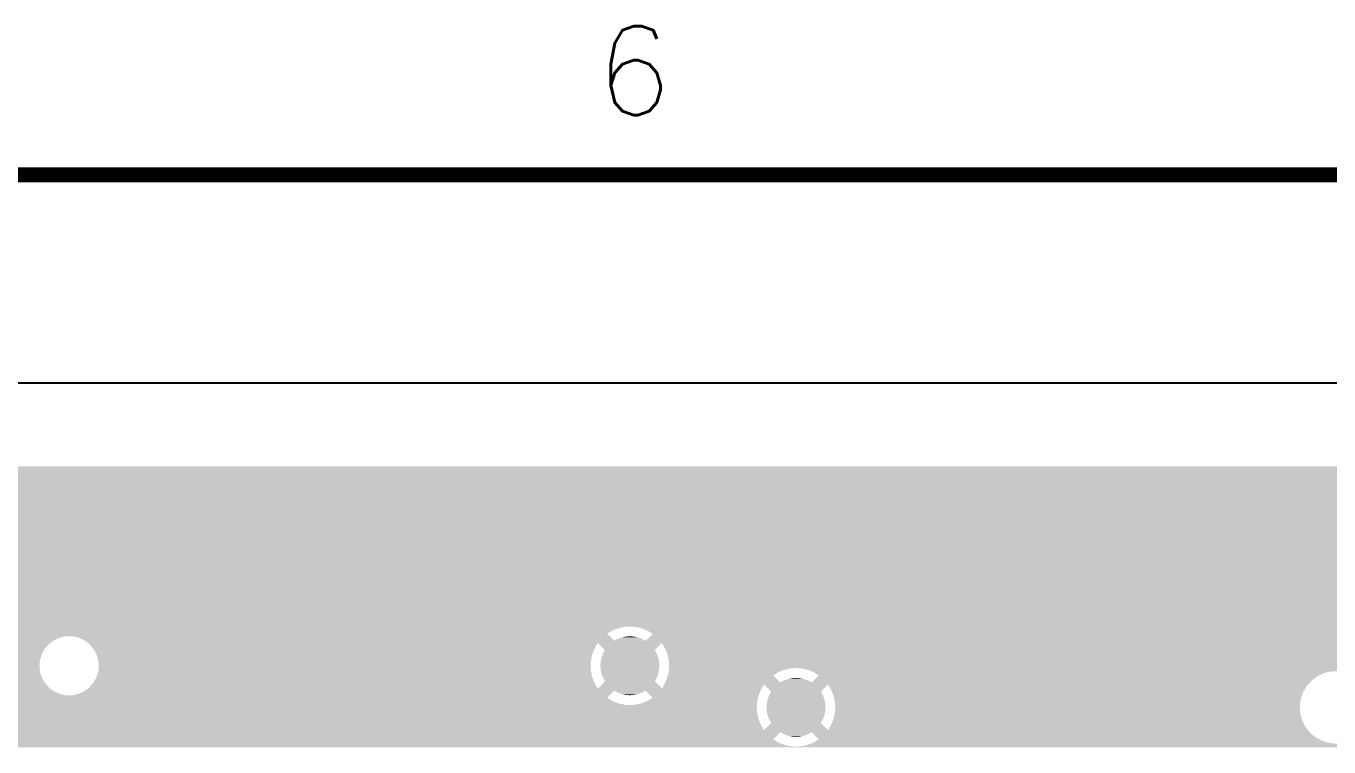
# Model space of a CAD drawing. Extents: x 295 to 953, y 10 to 290.
# Drawn here: x 739.66 to 783.48, y 265.76 to 290 of the extents above; entities that cross this region are included whole.
import ezdxf
from ezdxf.enums import TextEntityAlignment as Align

# ---------------------------------------------------------------- set-up
doc = ezdxf.new("R2010")
doc.units = 0
doc.header["$LTSCALE"] = 5
doc.header["$MEASUREMENT"] = 0
doc.layers.get('0').update_dxf_attribs({"linetype": 'CONTINUOUS', "lineweight": 25})
for name, color, linetype in [('GND1', 7, 'CONTINUOUS'), ('문자', 4, 'CONTINUOUS'), ('테두리', 3, 'CONTINUOUS')]:
    doc.layers.add(name, color=color, linetype=linetype)
doc.styles.get("Standard").update_dxf_attribs({"font": 'simplex.shx'})

# ---------------------------------------------------------------- blocks, each defined once
blk = doc.blocks.new('C')
at = {"layer": '테두리', "const_width": 0.5}
blk.add_lwpolyline([(15, 285), (15, 15), (405, 15), (405, 285), (15, 285)], dxfattribs=at)
at = {"layer": '문자'}
blk.add_text('6', height=3, dxfattribs=at).set_placement((283.125, 288.5), align=Align.MIDDLE)

msp = doc.modelspace()

# ---------------------------------------------------------------- linework, layer by layer
at = {"layer": 'GND1'}
msp.add_line((845.877, 277.997), (529.077, 277.997), dxfattribs=at)
for points in [[(528.448, 275.149), (528.758, 275.187), (846.501, 275.149), (846.191, 275.187)], [(528.758, 275.187), (528.76, 275.188), (846.191, 275.187), (846.19, 275.188)], [(528.761, 275.188), (529.133, 275.203), (846.19, 275.188), (845.821, 275.203)], [(529.133, 275.203), (529.134, 275.203), (845.821, 275.203), (845.82, 275.203)], [(527.263, 274.744), (527.267, 274.747), (847.687, 274.744), (847.682, 274.747)], [(527.267, 274.747), (527.268, 274.747), (847.682, 274.747), (847.681, 274.747)], [(527.268, 274.747), (527.539, 274.879), (847.681, 274.747), (847.41, 274.879)], [(527.539, 274.879), (527.54, 274.88), (847.41, 274.879), (847.409, 274.88)], [(527.54, 274.88), (527.832, 274.992), (847.409, 274.88), (847.117, 274.992)], [(527.832, 274.992), (527.833, 274.992), (847.117, 274.992), (847.116, 274.992)], [(527.833, 274.993), (528.144, 275.085), (847.115, 274.993), (846.805, 275.085)], [(527.833, 274.992), (527.833, 274.993), (847.116, 274.992), (847.115, 274.993)], [(528.144, 275.085), (528.145, 275.085), (846.805, 275.085), (846.804, 275.085)], [(528.145, 275.085), (528.447, 275.149), (846.804, 275.085), (846.502, 275.149)], [(528.447, 275.149), (528.447, 275.149), (846.502, 275.149), (846.501, 275.149)], [(526.576, 274.261), (526.739, 274.399), (848.372, 274.261), (848.21, 274.399)], [(526.739, 274.4), (526.747, 274.405), (848.209, 274.4), (848.203, 274.405)], [(526.739, 274.399), (526.739, 274.4), (848.21, 274.399), (848.209, 274.4)], [(526.747, 274.405), (526.748, 274.406), (848.203, 274.405), (848.203, 274.406)], [(526.748, 274.406), (527, 274.586), (848.203, 274.406), (847.953, 274.586)], [(527, 274.586), (527.001, 274.586), (847.953, 274.586), (847.952, 274.586)], [(527.001, 274.586), (527.262, 274.744), (847.952, 274.586), (847.688, 274.744)], [(527.262, 274.744), (527.263, 274.744), (847.688, 274.744), (847.687, 274.744)], [(526.21, 273.892), (526.249, 273.939), (848.741, 273.892), (848.701, 273.939)], [(690.859, 274.26), (690.797, 274.261), (848.373, 274.26), (848.372, 274.261)], [(690.922, 274.255), (690.859, 274.26), (848.38, 274.255), (848.373, 274.26)], [(690.984, 274.245), (690.922, 274.255), (848.391, 274.245), (848.38, 274.255)], [(691.045, 274.231), (690.984, 274.245), (848.408, 274.231), (848.391, 274.245)], [(691.105, 274.212), (691.045, 274.231), (848.429, 274.212), (848.408, 274.231)], [(691.14, 274.199), (691.105, 274.212), (848.445, 274.199), (848.429, 274.212)], [(691.141, 274.199), (691.14, 274.199), (848.446, 274.199), (848.445, 274.199)], [(691.163, 274.19), (691.141, 274.199), (848.455, 274.19), (848.446, 274.199)], [(691.22, 274.163), (691.163, 274.19), (848.481, 274.163), (848.455, 274.19)], [(691.168, 273.939), (691.2, 273.97), (848.701, 273.939), (848.674, 273.97)], [(691.2, 273.971), (691.327, 274.098), (848.674, 273.971), (848.547, 274.098)], [(691.2, 273.97), (691.2, 273.971), (848.674, 273.97), (848.674, 273.971)], [(691.275, 274.132), (691.22, 274.163), (848.512, 274.132), (848.481, 274.163)], [(691.327, 274.098), (691.275, 274.132), (848.547, 274.098), (848.512, 274.132)], [(691.557, 273.856), (691.533, 273.892), (848.771, 273.856), (848.741, 273.892)], [(691.589, 273.802), (691.557, 273.856), (848.817, 273.802), (848.771, 273.856)], [(691.617, 273.746), (691.589, 273.802), (848.865, 273.746), (848.817, 273.802)], [(691.623, 273.731), (691.617, 273.746), (848.878, 273.731), (848.865, 273.746)], [(691.623, 273.73), (691.623, 273.731), (848.879, 273.73), (848.878, 273.731)], [(691.641, 273.688), (691.623, 273.73), (848.909, 273.688), (848.879, 273.73)], [(691.661, 273.629), (691.641, 273.688), (848.951, 273.629), (848.909, 273.688)], [(691.676, 273.568), (691.661, 273.629), (848.994, 273.568), (848.951, 273.629)], [(691.677, 273.562), (691.676, 273.568), (848.998, 273.562), (848.994, 273.568)], [(734.927, 273.556), (734.865, 273.562), (849.002, 273.556), (848.998, 273.562)], [(734.989, 273.547), (734.927, 273.556), (849.009, 273.547), (849.002, 273.556)], [(735.051, 273.532), (734.989, 273.547), (849.019, 273.532), (849.009, 273.547)], [(735.11, 273.514), (735.051, 273.532), (849.032, 273.514), (849.019, 273.532)], [(735.169, 273.491), (735.11, 273.514), (849.048, 273.491), (849.032, 273.514)], [(735.187, 273.483), (735.169, 273.491), (849.054, 273.483), (849.048, 273.491)], [(735.188, 273.482), (735.187, 273.483), (849.055, 273.482), (849.054, 273.483)], [(735.226, 273.464), (735.188, 273.482), (849.065, 273.464), (849.055, 273.482)], [(735.28, 273.434), (735.226, 273.464), (849.084, 273.434), (849.065, 273.464)], [(735.333, 273.399), (735.28, 273.434), (849.104, 273.399), (849.084, 273.434)], [(691.675, 273.194), (691.679, 273.208), (849.225, 273.194), (849.218, 273.208)], [(691.679, 273.208), (691.68, 273.213), (849.218, 273.208), (849.215, 273.213)], [(691.68, 273.213), (691.684, 273.24), (849.215, 273.213), (849.199, 273.24)], [(735.174, 273.24), (735.333, 273.399), (849.199, 273.24), (849.104, 273.399)], [(735.562, 273.158), (735.538, 273.194), (849.242, 273.158), (849.225, 273.194)], [(735.594, 273.104), (735.562, 273.158), (849.269, 273.104), (849.242, 273.158)], [(735.601, 273.091), (735.594, 273.104), (849.275, 273.091), (849.269, 273.104)], [(735.604, 273.084), (735.601, 273.091), (841.129, 273.084), (841.651, 273.091)], [(735.622, 273.048), (735.604, 273.084), (840.769, 273.048), (841.129, 273.084)], [(735.629, 273.032), (735.622, 273.048), (840.61, 273.032), (840.769, 273.048)], [(735.646, 272.99), (735.629, 273.032), (840.385, 272.99), (840.61, 273.032)], [(735.664, 272.936), (735.646, 272.99), (840.097, 272.936), (840.385, 272.99)], [(735.666, 272.93), (735.664, 272.936), (840.077, 272.93), (840.097, 272.936)], [(735.682, 272.869), (735.666, 272.93), (839.858, 272.869), (840.077, 272.93)], [(735.693, 272.808), (735.682, 272.869), (839.636, 272.808), (839.858, 272.869)], [(735.685, 272.515), (735.695, 272.577), (838.895, 272.515), (839.026, 272.577)], [(735.694, 272.796), (735.693, 272.808), (839.594, 272.796), (839.636, 272.808)], [(735.699, 272.745), (735.694, 272.796), (839.458, 272.745), (839.594, 272.796)], [(735.695, 272.577), (735.698, 272.614), (839.026, 272.577), (839.105, 272.614)], [(735.698, 272.614), (735.701, 272.639), (839.105, 272.614), (839.173, 272.639)], [(735.702, 272.683), (735.699, 272.745), (839.289, 272.683), (839.458, 272.745)], [(735.701, 272.639), (735.702, 272.683), (839.173, 272.639), (839.289, 272.683)], [(720.315, 272.171), (720.314, 272.172), (838.256, 272.171), (838.258, 272.172)], [(720.322, 272.128), (720.315, 272.171), (838.182, 272.128), (838.256, 272.171)], [(720.323, 272.125), (720.322, 272.128), (838.179, 272.125), (838.182, 272.128)], [(735.333, 271.966), (735.174, 272.125), (837.953, 271.966), (838.179, 272.125)], [(735.538, 272.172), (735.573, 272.224), (838.258, 272.172), (838.347, 272.224)], [(735.573, 272.224), (735.603, 272.279), (838.347, 272.224), (838.441, 272.279)], [(735.603, 272.279), (735.63, 272.335), (838.441, 272.279), (838.538, 272.335)], [(735.63, 272.335), (735.652, 272.391), (838.538, 272.335), (838.633, 272.391)], [(735.652, 272.391), (735.653, 272.394), (838.633, 272.391), (838.64, 272.394)], [(735.653, 272.394), (735.671, 272.454), (838.64, 272.394), (838.766, 272.454)], [(735.671, 272.454), (735.685, 272.515), (838.766, 272.454), (838.895, 272.515)], [(720.263, 271.637), (720.286, 271.695), (837.529, 271.637), (837.599, 271.695)], [(720.286, 271.695), (720.304, 271.755), (837.599, 271.695), (837.67, 271.755)], [(720.304, 271.755), (720.315, 271.803), (837.67, 271.755), (837.726, 271.803)], [(734.841, 271.803), (734.903, 271.806), (837.726, 271.803), (837.731, 271.806)], [(734.903, 271.806), (734.966, 271.814), (837.731, 271.806), (837.74, 271.814)], [(734.966, 271.814), (735.027, 271.827), (837.74, 271.814), (837.755, 271.827)], [(735.027, 271.827), (735.029, 271.827), (837.755, 271.827), (837.756, 271.827)], [(735.029, 271.827), (735.088, 271.844), (837.756, 271.827), (837.779, 271.844)], [(735.088, 271.844), (735.147, 271.865), (837.779, 271.844), (837.809, 271.865)], [(735.147, 271.865), (735.204, 271.89), (837.809, 271.865), (837.845, 271.89)], [(735.204, 271.89), (735.259, 271.919), (837.845, 271.89), (837.886, 271.919)], [(735.259, 271.919), (735.313, 271.952), (837.886, 271.919), (837.933, 271.952)], [(735.313, 271.952), (735.333, 271.966), (837.933, 271.952), (837.953, 271.966)], [(632.253, 271.427), (632.204, 271.473), (837.291, 271.427), (837.338, 271.473)], [(719.966, 271.268), (719.807, 271.427), (837.132, 271.268), (837.291, 271.427)], [(719.892, 271.221), (719.946, 271.254), (837.085, 271.221), (837.118, 271.254)], [(719.946, 271.254), (719.966, 271.268), (837.118, 271.254), (837.132, 271.268)], [(720.171, 271.473), (720.183, 271.492), (837.338, 271.473), (837.356, 271.492)], [(720.183, 271.492), (720.206, 271.525), (837.356, 271.492), (837.397, 271.525)], [(720.206, 271.525), (720.236, 271.58), (837.397, 271.525), (837.462, 271.58)], [(720.236, 271.58), (720.263, 271.637), (837.462, 271.58), (837.529, 271.637)], [(632.792, 270.856), (632.571, 271.104), (836.762, 270.856), (836.972, 271.104)], [(632.891, 270.724), (632.792, 270.856), (836.651, 270.724), (836.762, 270.856)], [(719.474, 271.104), (719.536, 271.108), (836.972, 271.104), (836.975, 271.108)], [(719.536, 271.108), (719.599, 271.116), (836.975, 271.108), (836.981, 271.116)], [(719.599, 271.116), (719.633, 271.123), (836.981, 271.116), (836.987, 271.123)], [(719.633, 271.123), (719.66, 271.128), (836.987, 271.123), (836.993, 271.128)], [(719.66, 271.128), (719.721, 271.145), (836.993, 271.128), (837.01, 271.145)], [(719.721, 271.145), (719.78, 271.166), (837.01, 271.145), (837.031, 271.166)], [(719.78, 271.166), (719.837, 271.191), (837.031, 271.166), (837.056, 271.191)], [(719.837, 271.191), (719.892, 271.221), (837.056, 271.191), (837.085, 271.221)], [(633.105, 270.438), (632.891, 270.724), (836.449, 270.438), (836.651, 270.724)], [(633.192, 270.298), (633.105, 270.438), (836.35, 270.298), (836.449, 270.438)], [(633.263, 270.184), (633.192, 270.298), (836.283, 270.184), (836.35, 270.298)], [(656.884, 270.143), (656.677, 270.184), (836.26, 270.143), (836.283, 270.184)], [(657.078, 270.06), (656.884, 270.143), (836.211, 270.06), (836.26, 270.143)], [(657.25, 269.938), (657.078, 270.06), (836.14, 269.938), (836.211, 270.06)], [(657.333, 269.847), (657.25, 269.938), (836.087, 269.847), (836.14, 269.938)], [(657.367, 269.81), (657.333, 269.847), (836.069, 269.81), (836.087, 269.847)], [(657.37, 269.806), (657.367, 269.81), (759.86, 269.806), (759.937, 269.81)], [(657.378, 269.798), (657.37, 269.806), (759.784, 269.798), (759.86, 269.806)], [(657.39, 269.785), (657.378, 269.798), (759.708, 269.785), (759.784, 269.798)], [(657.392, 269.782), (657.39, 269.785), (759.697, 269.782), (759.708, 269.785)], [(657.401, 269.767), (657.392, 269.782), (759.633, 269.767), (759.697, 269.782)], [(657.414, 269.746), (657.401, 269.767), (759.56, 269.746), (759.633, 269.767)], [(657.429, 269.72), (657.414, 269.746), (759.488, 269.72), (759.56, 269.746)], [(657.446, 269.69), (657.429, 269.72), (759.417, 269.69), (759.488, 269.72)], [(657.466, 269.656), (657.446, 269.69), (759.348, 269.656), (759.417, 269.69)], [(657.489, 269.618), (657.466, 269.656), (759.281, 269.618), (759.348, 269.656)], [(657.499, 269.6), (657.489, 269.618), (759.254, 269.6), (759.281, 269.618)], [(657.507, 269.576), (657.499, 269.6), (759.217, 269.576), (759.254, 269.6)], [(657.51, 269.567), (657.507, 269.576), (759.204, 269.567), (759.217, 269.576)], [(657.537, 269.485), (657.51, 269.567), (759.286, 269.485), (759.204, 269.567)], [(760.014, 269.81), (759.937, 269.81), (822.095, 269.81), (822.103, 269.81)], [(760.069, 269.806), (760.014, 269.81), (822.027, 269.806), (822.095, 269.81)], [(760.09, 269.805), (760.069, 269.806), (822.015, 269.805), (822.027, 269.806)], [(760.148, 269.798), (760.09, 269.805), (821.95, 269.798), (822.015, 269.805)], [(760.167, 269.795), (760.148, 269.798), (821.937, 269.795), (821.95, 269.798)], [(760.225, 269.785), (760.167, 269.795), (821.875, 269.785), (821.937, 269.795)], [(760.242, 269.781), (760.225, 269.785), (821.861, 269.781), (821.875, 269.785)], [(760.3, 269.767), (760.242, 269.781), (821.8, 269.767), (821.861, 269.781)], [(760.317, 269.763), (760.3, 269.767), (821.786, 269.763), (821.8, 269.767)], [(760.374, 269.746), (760.317, 269.763), (821.726, 269.746), (821.786, 269.763)], [(760.39, 269.741), (760.374, 269.746), (821.713, 269.741), (821.726, 269.746)], [(760.447, 269.72), (760.39, 269.741), (821.654, 269.72), (821.713, 269.741)], [(760.462, 269.714), (760.447, 269.72), (821.641, 269.714), (821.654, 269.72)], [(760.517, 269.69), (760.462, 269.714), (821.583, 269.69), (821.641, 269.714)], [(760.493, 269.329), (760.731, 269.567), (821.608, 269.329), (821.371, 269.567)], [(760.532, 269.683), (760.517, 269.69), (821.57, 269.683), (821.583, 269.69)], [(760.586, 269.656), (760.532, 269.683), (821.515, 269.656), (821.57, 269.683)], [(760.601, 269.648), (760.586, 269.656), (821.502, 269.648), (821.515, 269.656)], [(760.653, 269.618), (760.601, 269.648), (821.448, 269.618), (821.502, 269.648)], [(760.667, 269.61), (760.653, 269.618), (821.435, 269.61), (821.448, 269.618)], [(760.717, 269.576), (760.667, 269.61), (821.383, 269.576), (821.435, 269.61)], [(760.731, 269.567), (760.717, 269.576), (821.371, 269.567), (821.383, 269.576)], [(737.024, 269.481), (737.005, 269.485), (740.985, 269.481), (741.196, 269.485)], [(737.212, 269.445), (737.024, 269.481), (740.827, 269.445), (740.985, 269.481)], [(737.237, 269.433), (737.212, 269.445), (740.78, 269.433), (740.827, 269.445)], [(737.406, 269.361), (737.237, 269.433), (740.627, 269.361), (740.78, 269.433)], [(737.431, 269.343), (737.406, 269.361), (740.589, 269.343), (740.627, 269.361)], [(737.577, 269.239), (737.431, 269.343), (740.453, 269.239), (740.589, 269.343)], [(737.599, 269.215), (737.577, 269.239), (740.422, 269.215), (740.453, 269.239)], [(737.72, 269.084), (737.599, 269.215), (740.309, 269.084), (740.422, 269.215)], [(737.737, 269.055), (737.72, 269.084), (740.285, 269.055), (740.309, 269.084)], [(737.826, 268.902), (737.737, 269.055), (740.202, 268.902), (740.285, 269.055)], [(741.403, 269.445), (741.196, 269.485), (759.327, 269.445), (759.286, 269.485)], [(741.597, 269.361), (741.403, 269.445), (759.41, 269.361), (759.327, 269.445)], [(741.641, 269.329), (741.597, 269.361), (759.442, 269.329), (759.41, 269.361)], [(741.746, 269.255), (741.641, 269.329), (835.818, 269.255), (835.845, 269.329)], [(741.768, 269.239), (741.746, 269.255), (758.882, 269.239), (758.892, 269.255)], [(741.812, 269.191), (741.768, 269.239), (758.85, 269.191), (758.882, 269.239)], [(741.873, 269.125), (741.812, 269.191), (758.811, 269.125), (758.85, 269.191)], [(741.911, 269.084), (741.873, 269.125), (758.79, 269.084), (758.811, 269.125)], [(741.927, 269.056), (741.911, 269.084), (758.776, 269.056), (758.79, 269.084)], [(741.968, 268.986), (741.927, 269.056), (758.745, 268.986), (758.776, 269.056)], [(759.13, 269.017), (758.892, 269.255), (760.805, 269.017), (761.043, 269.255)], [(759.442, 269.329), (759.48, 269.352), (760.493, 269.329), (760.454, 269.352)], [(759.48, 269.352), (759.5, 269.363), (760.454, 269.352), (760.436, 269.363)], [(759.5, 269.363), (759.539, 269.383), (760.436, 269.363), (760.395, 269.383)], [(759.539, 269.383), (759.56, 269.392), (760.395, 269.383), (760.376, 269.392)], [(759.56, 269.392), (759.6, 269.41), (760.376, 269.392), (760.334, 269.41)], [(759.6, 269.41), (759.622, 269.418), (760.334, 269.41), (760.315, 269.418)], [(759.622, 269.418), (759.662, 269.432), (760.315, 269.418), (760.271, 269.432)], [(759.662, 269.432), (759.685, 269.439), (760.271, 269.432), (760.252, 269.439)], [(759.685, 269.439), (759.726, 269.451), (760.252, 269.439), (760.207, 269.451)], [(759.726, 269.451), (759.75, 269.456), (760.207, 269.451), (760.187, 269.456)], [(759.75, 269.456), (759.791, 269.465), (760.187, 269.456), (760.141, 269.465)], [(759.791, 269.465), (759.816, 269.469), (760.141, 269.465), (760.122, 269.469)], [(759.816, 269.469), (759.857, 269.474), (760.122, 269.469), (760.074, 269.474)], [(759.857, 269.474), (759.885, 269.477), (760.074, 269.474), (760.056, 269.477)], [(759.885, 269.477), (759.923, 269.48), (760.056, 269.477), (760.003, 269.48)], [(759.923, 269.48), (759.99, 269.48), (760.003, 269.48), (759.99, 269.48)], [(761.069, 269.217), (761.043, 269.255), (821.033, 269.217), (821.059, 269.255)], [(761.085, 269.191), (761.069, 269.217), (821.016, 269.191), (821.033, 269.217)], [(761.109, 269.151), (761.085, 269.191), (820.993, 269.151), (821.016, 269.191)], [(761.124, 269.125), (761.109, 269.151), (820.977, 269.125), (820.993, 269.151)], [(761.146, 269.084), (761.124, 269.125), (820.956, 269.084), (820.977, 269.125)], [(761.159, 269.056), (761.146, 269.084), (820.942, 269.056), (820.956, 269.084)], [(761.178, 269.014), (761.159, 269.056), (820.924, 269.014), (820.942, 269.056)], [(737.837, 268.869), (737.826, 268.902), (740.185, 268.869), (740.202, 268.902)], [(737.892, 268.701), (737.837, 268.869), (740.136, 268.701), (740.185, 268.869)], [(737.896, 268.667), (737.892, 268.701), (740.126, 268.667), (740.136, 268.701)], [(737.915, 268.492), (737.896, 268.667), (740.111, 268.492), (740.126, 268.667)], [(742.01, 268.914), (741.968, 268.986), (758.718, 268.914), (758.745, 268.986)], [(742.017, 268.902), (742.01, 268.914), (758.714, 268.902), (758.718, 268.914)], [(742.037, 268.841), (742.017, 268.902), (758.696, 268.841), (758.714, 268.902)], [(742.062, 268.766), (742.037, 268.841), (758.678, 268.766), (758.696, 268.841)], [(742.083, 268.701), (742.062, 268.766), (758.666, 268.701), (758.678, 268.766)], [(742.084, 268.691), (742.083, 268.701), (758.664, 268.691), (758.666, 268.701)], [(742.092, 268.614), (742.084, 268.691), (758.655, 268.614), (758.664, 268.691)], [(742.101, 268.538), (742.092, 268.614), (758.65, 268.538), (758.655, 268.614)], [(758.982, 268.58), (758.988, 268.624), (760.952, 268.58), (760.948, 268.624)], [(758.988, 268.624), (758.991, 268.646), (760.948, 268.624), (760.944, 268.646)], [(758.991, 268.646), (758.999, 268.69), (760.944, 268.646), (760.937, 268.69)], [(758.999, 268.69), (759.003, 268.711), (760.937, 268.69), (760.931, 268.711)], [(759.003, 268.711), (759.015, 268.754), (760.931, 268.711), (760.921, 268.754)], [(759.015, 268.754), (759.02, 268.776), (760.921, 268.754), (760.914, 268.776)], [(759.02, 268.776), (759.034, 268.818), (760.914, 268.776), (760.901, 268.818)], [(759.034, 268.818), (759.041, 268.839), (760.901, 268.818), (760.893, 268.839)], [(759.041, 268.839), (759.058, 268.88), (760.893, 268.839), (760.877, 268.88)], [(759.058, 268.88), (759.067, 268.9), (760.877, 268.88), (760.868, 268.9)], [(759.067, 268.9), (759.087, 268.94), (760.868, 268.9), (760.849, 268.94)], [(759.087, 268.94), (759.096, 268.96), (760.849, 268.94), (760.838, 268.96)], [(759.096, 268.96), (759.119, 268.998), (760.838, 268.96), (760.817, 268.998)], [(759.119, 268.998), (759.13, 269.017), (760.817, 268.998), (760.805, 269.017)], [(761.19, 268.986), (761.178, 269.014), (820.912, 268.986), (820.924, 269.014)], [(761.207, 268.943), (761.19, 268.986), (820.896, 268.943), (820.912, 268.986)], [(761.216, 268.914), (761.207, 268.943), (820.885, 268.914), (820.896, 268.943)], [(761.231, 268.87), (761.216, 268.914), (820.871, 268.87), (820.885, 268.914)], [(761.239, 268.841), (761.231, 268.87), (820.862, 268.841), (820.871, 268.87)], [(761.251, 268.796), (761.239, 268.841), (820.851, 268.796), (820.862, 268.841)], [(761.257, 268.766), (761.251, 268.796), (820.844, 268.766), (820.851, 268.796)], [(761.266, 268.721), (761.257, 268.766), (820.836, 268.721), (820.844, 268.766)], [(761.271, 268.691), (761.266, 268.721), (820.83, 268.691), (820.836, 268.721)], [(761.277, 268.645), (761.271, 268.691), (820.825, 268.645), (820.83, 268.691)], [(761.28, 268.614), (761.277, 268.645), (820.821, 268.614), (820.825, 268.645)], [(761.284, 268.568), (761.28, 268.614), (820.818, 268.568), (820.821, 268.614)], [(737.84, 268.114), (737.889, 268.282), (740.188, 268.114), (740.133, 268.282)], [(737.889, 268.282), (737.899, 268.317), (740.133, 268.282), (740.129, 268.317)], [(737.899, 268.317), (737.915, 268.492), (740.129, 268.317), (740.111, 268.492)], [(742.044, 268.158), (742.066, 268.232), (758.692, 268.158), (758.675, 268.232)], [(742.066, 268.232), (742.088, 268.308), (758.675, 268.232), (758.662, 268.308)], [(742.088, 268.308), (742.09, 268.317), (758.662, 268.308), (758.661, 268.317)], [(742.09, 268.317), (742.096, 268.384), (758.661, 268.317), (758.653, 268.384)], [(742.096, 268.384), (742.103, 268.461), (758.653, 268.384), (758.649, 268.461)], [(742.106, 268.492), (742.101, 268.538), (758.649, 268.492), (758.65, 268.538)], [(742.103, 268.461), (742.106, 268.492), (758.649, 268.461), (758.649, 268.492)], [(758.978, 268.492), (758.979, 268.514), (760.957, 268.492), (760.956, 268.514)], [(758.979, 268.469), (758.978, 268.492), (760.956, 268.469), (760.957, 268.492)], [(758.979, 268.514), (758.981, 268.558), (760.956, 268.514), (760.954, 268.558)], [(758.981, 268.425), (758.979, 268.469), (760.954, 268.425), (760.956, 268.469)], [(758.981, 268.558), (758.982, 268.58), (760.954, 268.558), (760.952, 268.58)], [(758.983, 268.403), (758.981, 268.425), (760.953, 268.403), (760.954, 268.425)], [(758.987, 268.359), (758.983, 268.403), (760.947, 268.359), (760.953, 268.403)], [(758.991, 268.337), (758.987, 268.359), (760.944, 268.337), (760.947, 268.359)], [(758.999, 268.293), (758.991, 268.337), (760.936, 268.293), (760.944, 268.337)], [(759.004, 268.272), (758.999, 268.293), (760.932, 268.272), (760.936, 268.293)], [(759.014, 268.229), (759.004, 268.272), (760.921, 268.229), (760.932, 268.272)], [(759.021, 268.207), (759.014, 268.229), (760.915, 268.207), (760.921, 268.229)], [(759.034, 268.165), (759.021, 268.207), (760.901, 268.165), (760.915, 268.207)], [(761.246, 268.17), (761.248, 268.179), (764.792, 268.17), (764.805, 268.179)], [(761.248, 268.179), (761.257, 268.217), (764.805, 268.179), (764.864, 268.217)], [(761.257, 268.217), (761.258, 268.221), (764.864, 268.217), (764.869, 268.221)], [(761.258, 268.221), (761.265, 268.259), (764.869, 268.221), (764.936, 268.259)], [(761.265, 268.259), (761.271, 268.293), (764.936, 268.259), (765.004, 268.293)], [(761.271, 268.293), (761.275, 268.323), (765.005, 268.293), (765.076, 268.323)], [(761.271, 268.293), (761.271, 268.293), (765.004, 268.293), (765.005, 268.293)], [(761.275, 268.323), (761.278, 268.349), (765.076, 268.323), (765.148, 268.349)], [(761.278, 268.349), (761.281, 268.369), (765.148, 268.349), (765.216, 268.369)], [(761.281, 268.37), (761.282, 268.388), (765.221, 268.37), (765.296, 268.388)], [(761.281, 268.369), (761.281, 268.37), (765.216, 268.369), (765.221, 268.37)], [(761.282, 268.388), (761.283, 268.401), (765.296, 268.388), (765.372, 268.401)], [(761.283, 268.413), (761.286, 268.445), (820.818, 268.413), (820.816, 268.445)], [(761.283, 268.409), (761.283, 268.413), (765.448, 268.409), (765.525, 268.413)], [(761.283, 268.401), (761.283, 268.409), (765.372, 268.401), (765.448, 268.409)], [(761.285, 268.538), (761.284, 268.568), (820.816, 268.538), (820.818, 268.568)], [(761.286, 268.492), (761.285, 268.538), (820.816, 268.492), (820.816, 268.538)], [(761.286, 268.461), (761.286, 268.492), (820.816, 268.461), (820.816, 268.492)], [(761.286, 268.445), (761.286, 268.461), (820.816, 268.445), (820.816, 268.461)], [(765.678, 268.408), (765.602, 268.413), (820.818, 268.408), (820.818, 268.413)], [(765.755, 268.398), (765.678, 268.408), (820.819, 268.398), (820.818, 268.408)], [(765.83, 268.384), (765.755, 268.398), (820.82, 268.384), (820.819, 268.398)], [(765.905, 268.366), (765.831, 268.384), (820.822, 268.366), (820.82, 268.384)], [(765.978, 268.344), (765.905, 268.366), (820.824, 268.344), (820.822, 268.366)], [(766.05, 268.317), (765.978, 268.344), (820.827, 268.317), (820.824, 268.344)], [(766.062, 268.312), (766.05, 268.317), (820.828, 268.312), (820.827, 268.317)], [(766.093, 268.298), (766.062, 268.312), (783.53, 268.298), (783.762, 268.312)], [(766.12, 268.286), (766.093, 268.298), (783.482, 268.286), (783.53, 268.298)], [(766.189, 268.251), (766.12, 268.286), (783.346, 268.251), (783.482, 268.286)], [(766.207, 268.241), (766.189, 268.251), (783.304, 268.241), (783.346, 268.251)], [(766.255, 268.213), (766.207, 268.241), (783.244, 268.213), (783.304, 268.241)], [(766.319, 268.17), (766.255, 268.213), (783.154, 268.17), (783.244, 268.213)], [(737.436, 267.64), (737.572, 267.744), (740.594, 267.64), (740.448, 267.744)], [(737.572, 267.744), (737.604, 267.768), (740.448, 267.744), (740.426, 267.768)], [(737.604, 267.768), (737.716, 267.9), (740.426, 267.768), (740.305, 267.9)], [(737.716, 267.9), (737.74, 267.928), (740.305, 267.9), (740.288, 267.928)], [(737.74, 267.928), (737.823, 268.082), (740.288, 267.928), (740.199, 268.082)], [(737.823, 268.082), (737.84, 268.114), (740.199, 268.082), (740.188, 268.114)], [(741.743, 267.728), (741.759, 267.741), (758.892, 267.728), (758.883, 267.741)], [(741.759, 267.741), (741.795, 267.768), (758.883, 267.741), (758.866, 267.768)], [(741.795, 267.768), (741.826, 267.805), (758.866, 267.768), (758.841, 267.805)], [(741.826, 267.805), (741.883, 267.872), (758.841, 267.805), (758.803, 267.872)], [(741.883, 267.872), (741.931, 267.928), (758.803, 267.872), (758.775, 267.928)], [(741.931, 267.928), (741.938, 267.941), (758.775, 267.928), (758.769, 267.941)], [(741.938, 267.941), (741.976, 268.012), (758.769, 267.941), (758.739, 268.012)], [(741.976, 268.012), (742.015, 268.084), (758.739, 268.012), (758.713, 268.084)], [(742.015, 268.084), (742.031, 268.114), (758.713, 268.084), (758.705, 268.114)], [(742.031, 268.114), (742.044, 268.158), (758.705, 268.114), (758.692, 268.158)], [(758.892, 267.728), (759.13, 267.966), (761.043, 267.728), (760.805, 267.966)], [(759.042, 268.144), (759.034, 268.165), (760.894, 268.144), (760.901, 268.165)], [(759.058, 268.103), (759.042, 268.144), (760.877, 268.103), (760.894, 268.144)], [(759.067, 268.083), (759.058, 268.103), (760.868, 268.083), (760.877, 268.103)], [(759.086, 268.043), (759.067, 268.083), (760.849, 268.043), (760.868, 268.083)], [(759.097, 268.023), (759.086, 268.043), (760.839, 268.023), (760.849, 268.043)], [(759.118, 267.985), (759.097, 268.023), (760.816, 267.985), (760.839, 268.023)], [(759.13, 267.966), (759.118, 267.985), (760.805, 267.966), (760.816, 267.985)], [(761.043, 267.728), (761.086, 267.792), (764.399, 267.728), (764.436, 267.792)], [(761.086, 267.792), (761.087, 267.794), (764.436, 267.792), (764.438, 267.794)], [(761.087, 267.794), (761.124, 267.858), (764.438, 267.794), (764.48, 267.858)], [(761.124, 267.858), (761.159, 267.927), (782.771, 267.858), (782.835, 267.927)], [(761.159, 267.927), (761.162, 267.932), (782.835, 267.927), (782.84, 267.932)], [(761.162, 267.932), (761.19, 267.997), (765.03, 267.932), (764.965, 267.997)], [(761.19, 267.997), (761.217, 268.069), (764.965, 267.997), (764.893, 268.069)], [(761.217, 268.069), (761.239, 268.143), (764.893, 268.069), (764.82, 268.143)], [(761.239, 268.143), (761.246, 268.17), (764.82, 268.143), (764.792, 268.17)], [(764.718, 267.62), (764.48, 267.858), (766.393, 267.62), (766.631, 267.858)], [(765.03, 267.932), (765.068, 267.955), (766.081, 267.932), (766.042, 267.955)], [(765.068, 267.955), (765.088, 267.966), (766.042, 267.955), (766.024, 267.966)], [(765.088, 267.966), (765.127, 267.986), (766.024, 267.966), (765.983, 267.986)], [(765.127, 267.986), (765.148, 267.995), (765.983, 267.986), (765.964, 267.995)], [(765.148, 267.995), (765.188, 268.013), (765.964, 267.995), (765.922, 268.013)], [(765.188, 268.013), (765.21, 268.021), (765.922, 268.013), (765.903, 268.021)], [(765.21, 268.021), (765.25, 268.035), (765.903, 268.021), (765.859, 268.035)], [(765.25, 268.035), (765.273, 268.042), (765.859, 268.035), (765.84, 268.042)], [(765.273, 268.042), (765.314, 268.054), (765.84, 268.042), (765.795, 268.054)], [(765.314, 268.054), (765.338, 268.059), (765.795, 268.054), (765.775, 268.059)], [(765.338, 268.059), (765.379, 268.068), (765.775, 268.059), (765.729, 268.068)], [(765.379, 268.068), (765.404, 268.072), (765.729, 268.068), (765.71, 268.072)], [(765.404, 268.072), (765.445, 268.077), (765.71, 268.072), (765.662, 268.077)], [(765.445, 268.077), (765.473, 268.08), (765.662, 268.077), (765.644, 268.08)], [(765.473, 268.08), (765.511, 268.083), (765.644, 268.08), (765.591, 268.083)], [(765.511, 268.083), (765.578, 268.083), (765.591, 268.083), (765.578, 268.083)], [(766.081, 267.932), (766.152, 268.003), (782.84, 267.932), (782.905, 268.003)], [(766.152, 268.003), (766.29, 268.141), (782.905, 268.003), (783.093, 268.141)], [(766.29, 268.141), (766.319, 268.17), (783.093, 268.141), (783.154, 268.17)], [(766.649, 267.832), (766.631, 267.858), (782.747, 267.832), (782.771, 267.858)], [(766.657, 267.82), (766.649, 267.832), (782.739, 267.82), (782.747, 267.832)], [(766.697, 267.754), (766.657, 267.82), (782.699, 267.754), (782.739, 267.82)], [(766.734, 267.687), (766.697, 267.754), (782.657, 267.687), (782.699, 267.754)], [(634.15, 267.416), (634.146, 267.498), (759.204, 267.416), (759.286, 267.498)], [(634.152, 267.374), (634.15, 267.416), (759.268, 267.374), (759.204, 267.416)], [(634.153, 267.335), (634.152, 267.374), (759.334, 267.335), (759.268, 267.374)], [(634.155, 267.3), (634.153, 267.335), (759.403, 267.3), (759.334, 267.335)], [(634.156, 267.269), (634.155, 267.3), (759.473, 267.269), (759.403, 267.3)], [(736.829, 267.498), (737.04, 267.502), (741.02, 267.498), (741.001, 267.502)], [(737.04, 267.502), (737.198, 267.539), (741.001, 267.502), (740.813, 267.539)], [(737.198, 267.539), (737.245, 267.55), (740.813, 267.539), (740.788, 267.55)], [(737.245, 267.55), (737.398, 267.622), (740.788, 267.55), (740.62, 267.622)], [(737.398, 267.622), (737.436, 267.64), (740.62, 267.622), (740.594, 267.64)], [(741.02, 267.498), (741.231, 267.502), (759.286, 267.498), (759.29, 267.502)], [(741.231, 267.502), (741.436, 267.55), (759.29, 267.502), (759.338, 267.55)], [(741.436, 267.55), (741.627, 267.64), (759.338, 267.55), (759.428, 267.64)], [(741.627, 267.64), (741.645, 267.654), (759.428, 267.64), (759.442, 267.654)], [(741.645, 267.654), (741.653, 267.659), (764.361, 267.654), (764.364, 267.659)], [(741.653, 267.659), (741.742, 267.728), (764.364, 267.659), (764.399, 267.728)], [(759.481, 267.631), (759.442, 267.654), (760.455, 267.631), (760.493, 267.654)], [(759.499, 267.62), (759.481, 267.631), (760.435, 267.62), (760.455, 267.631)], [(759.54, 267.6), (759.499, 267.62), (760.396, 267.6), (760.435, 267.62)], [(759.559, 267.591), (759.54, 267.6), (760.375, 267.591), (760.396, 267.6)], [(759.601, 267.573), (759.559, 267.591), (760.335, 267.573), (760.375, 267.591)], [(759.62, 267.565), (759.601, 267.573), (760.313, 267.565), (760.335, 267.573)], [(759.664, 267.551), (759.62, 267.565), (760.273, 267.551), (760.313, 267.565)], [(759.683, 267.544), (759.664, 267.551), (760.25, 267.544), (760.273, 267.551)], [(759.728, 267.532), (759.683, 267.544), (760.209, 267.532), (760.25, 267.544)], [(759.748, 267.527), (759.728, 267.532), (760.185, 267.527), (760.209, 267.532)], [(759.794, 267.518), (759.748, 267.527), (760.144, 267.518), (760.185, 267.527)], [(759.813, 267.515), (759.794, 267.518), (760.119, 267.515), (760.144, 267.518)], [(759.861, 267.509), (759.813, 267.515), (760.078, 267.509), (760.119, 267.515)], [(759.879, 267.507), (759.861, 267.509), (760.05, 267.507), (760.078, 267.509)], [(759.932, 267.504), (759.879, 267.507), (760.012, 267.504), (760.05, 267.507)], [(759.945, 267.503), (759.932, 267.504), (759.945, 267.503), (760.012, 267.504)], [(760.558, 267.589), (760.493, 267.654), (764.333, 267.589), (764.361, 267.654)], [(760.519, 267.294), (760.587, 267.327), (764.252, 267.294), (764.258, 267.327)], [(760.63, 267.517), (760.558, 267.589), (764.306, 267.517), (764.333, 267.589)], [(760.587, 267.327), (760.654, 267.365), (764.258, 267.327), (764.265, 267.365)], [(760.703, 267.444), (760.63, 267.517), (764.284, 267.444), (764.306, 267.517)], [(760.654, 267.365), (760.659, 267.369), (764.265, 267.365), (764.266, 267.369)], [(760.659, 267.369), (760.718, 267.407), (764.266, 267.369), (764.275, 267.407)], [(760.731, 267.416), (760.703, 267.444), (764.277, 267.416), (764.284, 267.444)], [(760.718, 267.407), (760.731, 267.416), (764.275, 267.407), (764.277, 267.416)], [(764.587, 267.293), (764.591, 267.314), (766.525, 267.293), (766.519, 267.314)], [(764.591, 267.314), (764.603, 267.357), (766.519, 267.314), (766.509, 267.357)], [(764.603, 267.357), (764.608, 267.379), (766.509, 267.357), (766.502, 267.379)], [(764.608, 267.379), (764.622, 267.421), (766.502, 267.379), (766.489, 267.421)], [(764.622, 267.421), (764.629, 267.442), (766.489, 267.421), (766.481, 267.442)], [(764.629, 267.442), (764.646, 267.483), (766.481, 267.442), (766.465, 267.483)], [(764.646, 267.483), (764.655, 267.503), (766.465, 267.483), (766.456, 267.503)], [(764.655, 267.503), (764.675, 267.543), (766.456, 267.503), (766.437, 267.543)], [(764.675, 267.543), (764.684, 267.563), (766.437, 267.543), (766.426, 267.563)], [(764.684, 267.563), (764.707, 267.601), (766.426, 267.563), (766.405, 267.601)], [(764.707, 267.601), (764.718, 267.62), (766.405, 267.601), (766.393, 267.62)], [(766.759, 267.634), (766.734, 267.687), (782.624, 267.634), (782.657, 267.687)], [(766.766, 267.617), (766.759, 267.634), (782.618, 267.617), (782.624, 267.634)], [(766.795, 267.546), (766.766, 267.617), (782.591, 267.546), (782.618, 267.617)], [(766.819, 267.473), (766.795, 267.546), (782.563, 267.473), (782.591, 267.546)], [(766.834, 267.416), (766.819, 267.473), (782.542, 267.416), (782.563, 267.473)], [(766.839, 267.399), (766.834, 267.416), (782.539, 267.399), (782.542, 267.416)], [(766.854, 267.324), (766.839, 267.399), (782.526, 267.324), (782.539, 267.399)], [(766.865, 267.248), (766.854, 267.324), (782.512, 267.248), (782.526, 267.324)], [(634.157, 267.242), (634.156, 267.269), (759.545, 267.242), (759.473, 267.269)], [(634.158, 267.22), (634.157, 267.242), (759.618, 267.22), (759.545, 267.242)], [(634.159, 267.202), (634.158, 267.22), (759.693, 267.202), (759.618, 267.22)], [(634.16, 267.188), (634.159, 267.202), (759.769, 267.188), (759.693, 267.202)], [(634.16, 267.179), (634.16, 267.188), (759.845, 267.179), (759.769, 267.188)], [(634.16, 267.174), (634.16, 267.179), (759.921, 267.174), (759.845, 267.179)], [(634.16, 267.173), (634.16, 267.174), (759.998, 267.173), (759.921, 267.174)], [(634.162, 267.141), (634.16, 267.173), (764.238, 267.141), (764.24, 267.173)], [(634.165, 267.064), (634.162, 267.141), (764.237, 267.064), (764.238, 267.141)], [(634.163, 266.835), (634.165, 266.911), (764.263, 266.835), (764.25, 266.911)], [(634.168, 267), (634.165, 267.064), (764.241, 267), (764.237, 267.064)], [(634.165, 266.911), (634.167, 266.987), (764.25, 266.911), (764.241, 266.987)], [(634.167, 266.987), (634.168, 267), (764.241, 266.987), (764.241, 267)], [(759.998, 267.173), (760.075, 267.177), (764.24, 267.173), (764.24, 267.177)], [(760.075, 267.177), (760.151, 267.186), (764.24, 267.177), (764.24, 267.186)], [(760.151, 267.186), (760.227, 267.199), (764.24, 267.186), (764.241, 267.199)], [(760.227, 267.199), (760.302, 267.216), (764.241, 267.199), (764.242, 267.216)], [(760.302, 267.216), (760.307, 267.217), (764.242, 267.216), (764.243, 267.217)], [(760.307, 267.217), (760.375, 267.237), (764.243, 267.217), (764.245, 267.237)], [(760.375, 267.237), (760.448, 267.263), (764.245, 267.237), (764.248, 267.263)], [(760.448, 267.263), (760.518, 267.293), (764.248, 267.263), (764.252, 267.293)], [(760.518, 267.293), (760.519, 267.294), (764.252, 267.293), (764.252, 267.294)], [(764.566, 267.095), (764.567, 267.117), (766.545, 267.095), (766.544, 267.117)], [(764.567, 267.072), (764.566, 267.095), (766.544, 267.072), (766.545, 267.095)], [(764.567, 267.117), (764.569, 267.161), (766.544, 267.117), (766.542, 267.161)], [(764.569, 267.028), (764.567, 267.072), (766.542, 267.028), (766.544, 267.072)], [(764.569, 267.161), (764.57, 267.183), (766.542, 267.161), (766.54, 267.183)], [(764.571, 267.006), (764.569, 267.028), (766.541, 267.006), (766.542, 267.028)], [(764.57, 267.183), (764.576, 267.227), (766.54, 267.183), (766.536, 267.227)], [(764.575, 266.962), (764.571, 267.006), (766.535, 266.962), (766.541, 267.006)], [(764.579, 266.94), (764.575, 266.962), (766.532, 266.94), (766.535, 266.962)], [(764.576, 267.227), (764.579, 267.249), (766.536, 267.227), (766.532, 267.249)], [(764.579, 267.249), (764.587, 267.293), (766.532, 267.249), (766.525, 267.293)], [(764.587, 266.896), (764.579, 266.94), (766.524, 266.896), (766.532, 266.94)], [(764.592, 266.875), (764.587, 266.896), (766.52, 266.875), (766.524, 266.896)], [(764.602, 266.832), (764.592, 266.875), (766.509, 266.832), (766.52, 266.875)], [(766.845, 266.82), (766.853, 266.863), (782.533, 266.82), (782.521, 266.863)], [(766.853, 266.863), (766.859, 266.896), (782.521, 266.863), (782.517, 266.896)], [(766.859, 266.896), (766.869, 266.972), (782.517, 266.896), (782.51, 266.972)], [(766.871, 267.186), (766.865, 267.248), (782.502, 267.186), (782.512, 267.248)], [(766.869, 266.972), (766.874, 267.048), (782.51, 266.972), (782.503, 267.048)], [(766.872, 267.171), (766.871, 267.186), (782.501, 267.171), (782.502, 267.186)], [(766.874, 267.095), (766.872, 267.171), (782.498, 267.095), (782.501, 267.171)], [(766.874, 267.048), (766.874, 267.095), (782.503, 267.048), (782.498, 267.095)], [(634.133, 266.408), (634.14, 266.475), (764.429, 266.408), (764.391, 266.475)], [(634.14, 266.475), (634.147, 266.544), (764.391, 266.475), (764.357, 266.544)], [(634.147, 266.544), (634.154, 266.615), (764.357, 266.544), (764.327, 266.615)], [(634.154, 266.615), (634.157, 266.647), (764.327, 266.615), (764.316, 266.647)], [(634.157, 266.647), (634.159, 266.687), (764.316, 266.647), (764.301, 266.687)], [(634.159, 266.687), (634.161, 266.761), (764.301, 266.687), (764.28, 266.761)], [(634.161, 266.761), (634.163, 266.835), (764.28, 266.761), (764.263, 266.835)], [(764.48, 266.331), (764.718, 266.569), (766.631, 266.331), (766.393, 266.569)], [(764.609, 266.81), (764.602, 266.832), (766.503, 266.81), (766.509, 266.832)], [(764.622, 266.768), (764.609, 266.81), (766.489, 266.768), (766.503, 266.81)], [(764.63, 266.747), (764.622, 266.768), (766.482, 266.747), (766.489, 266.768)], [(764.646, 266.706), (764.63, 266.747), (766.465, 266.706), (766.482, 266.747)], [(764.655, 266.686), (764.646, 266.706), (766.456, 266.686), (766.465, 266.706)], [(764.674, 266.646), (764.655, 266.686), (766.437, 266.646), (766.456, 266.686)], [(764.685, 266.626), (764.674, 266.646), (766.427, 266.626), (766.437, 266.646)], [(764.706, 266.588), (764.685, 266.626), (766.404, 266.588), (766.427, 266.626)], [(764.718, 266.569), (764.706, 266.588), (766.393, 266.569), (766.404, 266.588)], [(766.674, 266.395), (766.695, 266.432), (782.724, 266.395), (782.694, 266.432)], [(766.695, 266.432), (766.712, 266.461), (782.694, 266.432), (782.679, 266.461)], [(766.712, 266.461), (766.747, 266.53), (782.679, 266.461), (782.643, 266.53)], [(766.747, 266.53), (766.778, 266.6), (782.643, 266.53), (782.607, 266.6)], [(766.778, 266.6), (766.793, 266.639), (782.607, 266.6), (782.587, 266.639)], [(766.793, 266.639), (766.805, 266.672), (782.587, 266.639), (782.577, 266.672)], [(766.805, 266.672), (766.827, 266.746), (782.577, 266.672), (782.555, 266.746)], [(766.827, 266.746), (766.845, 266.82), (782.555, 266.746), (782.533, 266.82)], [(634.077, 265.977), (634.085, 266.019), (764.856, 265.977), (764.792, 266.019)], [(634.085, 266.019), (634.105, 266.128), (764.792, 266.019), (764.901, 266.128)], [(634.105, 266.128), (634.118, 266.257), (764.901, 266.128), (765.03, 266.257)], [(634.118, 266.257), (634.126, 266.331), (782.833, 266.257), (782.774, 266.331)], [(634.126, 266.331), (634.127, 266.344), (764.48, 266.331), (764.471, 266.344)], [(634.127, 266.344), (634.133, 266.408), (764.471, 266.344), (764.429, 266.408)], [(765.069, 266.234), (765.03, 266.257), (766.043, 266.234), (766.081, 266.257)], [(765.087, 266.223), (765.069, 266.234), (766.023, 266.223), (766.043, 266.234)], [(765.128, 266.203), (765.087, 266.223), (765.984, 266.203), (766.023, 266.223)], [(765.147, 266.194), (765.128, 266.203), (765.963, 266.194), (765.984, 266.203)], [(765.189, 266.176), (765.147, 266.194), (765.923, 266.176), (765.963, 266.194)], [(765.208, 266.168), (765.189, 266.176), (765.901, 266.168), (765.923, 266.176)], [(765.252, 266.154), (765.208, 266.168), (765.861, 266.154), (765.901, 266.168)], [(765.271, 266.147), (765.252, 266.154), (765.838, 266.147), (765.861, 266.154)], [(765.316, 266.135), (765.271, 266.147), (765.797, 266.135), (765.838, 266.147)], [(765.336, 266.13), (765.316, 266.135), (765.773, 266.13), (765.797, 266.135)], [(765.382, 266.121), (765.336, 266.13), (765.732, 266.121), (765.773, 266.13)], [(765.401, 266.118), (765.382, 266.121), (765.707, 266.118), (765.732, 266.121)], [(765.449, 266.112), (765.401, 266.118), (765.666, 266.112), (765.707, 266.118)], [(765.467, 266.11), (765.449, 266.112), (765.638, 266.11), (765.666, 266.112)], [(765.52, 266.107), (765.467, 266.11), (765.6, 266.107), (765.638, 266.11)], [(765.533, 266.106), (765.52, 266.107), (765.533, 266.106), (765.6, 266.107)], [(766.088, 266.25), (766.081, 266.257), (782.839, 266.25), (782.833, 266.257)], [(766.24, 266.098), (766.088, 266.25), (783.016, 266.098), (782.839, 266.25)], [(766.319, 266.019), (766.24, 266.098), (783.155, 266.019), (783.016, 266.098)], [(766.242, 265.968), (766.264, 265.983), (783.261, 265.968), (783.219, 265.983)], [(766.264, 265.983), (766.306, 266.01), (783.219, 265.983), (783.17, 266.01)], [(766.306, 266.01), (766.319, 266.019), (783.17, 266.01), (783.155, 266.019)], [(766.631, 266.331), (766.674, 266.395), (782.774, 266.331), (782.724, 266.395)], [(634.058, 265.879), (634.063, 265.903), (765.045, 265.879), (764.991, 265.903)], [(634.063, 265.903), (634.069, 265.938), (764.991, 265.903), (764.922, 265.938)], [(634.069, 265.938), (634.077, 265.977), (764.922, 265.938), (764.856, 265.977)], [(669.904, 265.878), (669.842, 265.879), (765.047, 265.878), (765.045, 265.879)], [(669.967, 265.873), (669.904, 265.878), (765.059, 265.873), (765.047, 265.878)], [(669.972, 265.872), (669.967, 265.873), (765.061, 265.872), (765.059, 265.873)], [(670.029, 265.863), (669.972, 265.872), (765.085, 265.863), (765.061, 265.872)], [(670.09, 265.849), (670.029, 265.863), (765.124, 265.849), (765.085, 265.863)], [(670.102, 265.845), (670.09, 265.849), (765.133, 265.845), (765.124, 265.849)], [(670.15, 265.83), (670.102, 265.845), (765.182, 265.83), (765.133, 265.845)], [(670.169, 265.823), (670.15, 265.83), (765.206, 265.823), (765.182, 265.83)], [(670.208, 265.808), (670.169, 265.823), (765.269, 265.808), (765.206, 265.823)], [(670.215, 265.805), (670.208, 265.808), (765.281, 265.805), (765.269, 265.808)], [(670.244, 265.791), (670.215, 265.805), (765.357, 265.791), (765.281, 265.805)], [(670.264, 265.782), (670.244, 265.791), (765.433, 265.782), (765.357, 265.791)], [(670.265, 265.781), (670.264, 265.782), (765.442, 265.781), (765.433, 265.782)], [(670.273, 265.777), (670.265, 265.781), (765.509, 265.777), (765.442, 265.781)], [(670.274, 265.776), (670.273, 265.777), (765.586, 265.776), (765.509, 265.777)], [(670.32, 265.75), (670.274, 265.776), (810.001, 265.75), (810.025, 265.776)], [(765.586, 265.776), (765.663, 265.78), (810.025, 265.776), (810.029, 265.78)], [(765.663, 265.78), (765.739, 265.789), (810.029, 265.78), (810.037, 265.789)], [(765.739, 265.789), (765.815, 265.802), (810.037, 265.789), (810.049, 265.802)], [(765.815, 265.802), (765.89, 265.819), (810.049, 265.802), (810.065, 265.819)], [(765.89, 265.819), (765.963, 265.84), (810.065, 265.819), (810.084, 265.84)], [(765.963, 265.84), (766.036, 265.866), (810.084, 265.84), (810.108, 265.866)], [(766.036, 265.866), (766.061, 265.877), (810.108, 265.866), (810.119, 265.877)], [(766.061, 265.877), (766.106, 265.896), (783.671, 265.877), (783.529, 265.896)], [(766.106, 265.896), (766.13, 265.908), (783.529, 265.896), (783.44, 265.908)], [(766.13, 265.908), (766.175, 265.93), (783.44, 265.908), (783.374, 265.93)], [(766.175, 265.93), (766.242, 265.968), (783.374, 265.93), (783.261, 265.968)]]:
    msp.add_solid(points, dxfattribs=at)

# ---------------------------------------------------------------- block references
msp.add_blockref('C', (476.978, 0))

doc.saveas('drawing.dxf')
